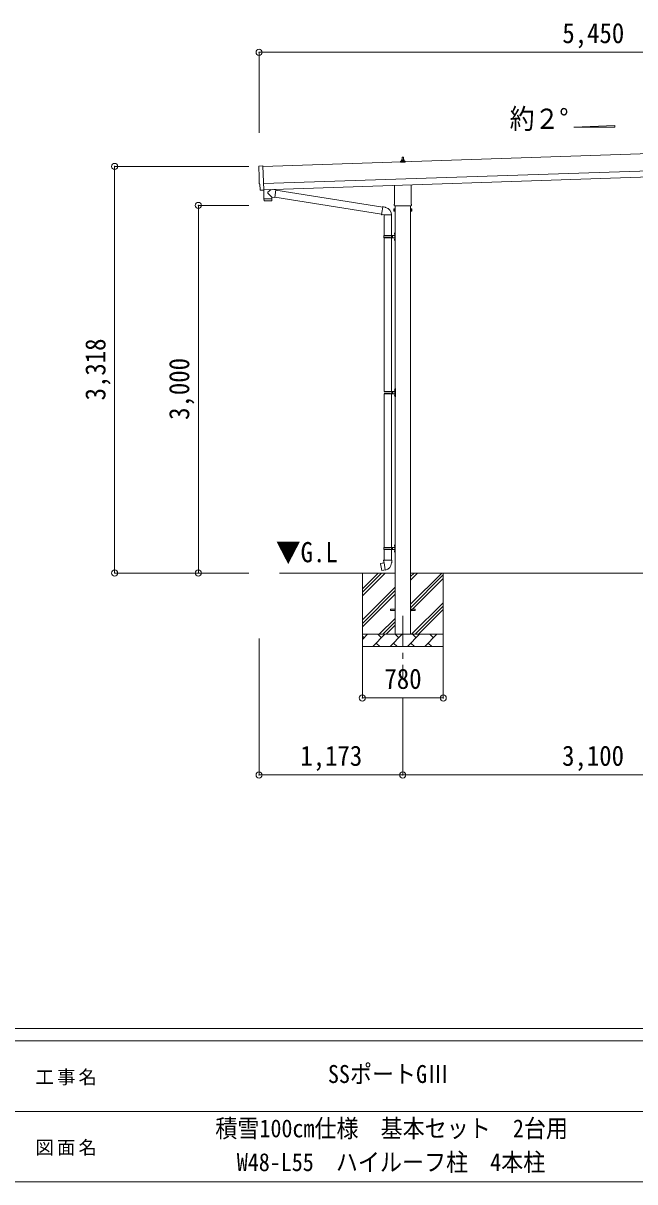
# Model space of a CAD drawing. Units: millimetres at full size, sheet at 1:50; some dimension numbers follow another scale. Extents: x -14053 to 14053, y -9700 to 9700.
# Drawn here: x -717 to 4276, y -9700 to -244 of the extents above; entities that cross this region are included whole.
import ezdxf
from ezdxf.enums import TextEntityAlignment as Align

# ---------------------------------------------------------------- set-up
doc = ezdxf.new("R2010")
doc.units = ezdxf.units.MM
doc.header["$LTSCALE"] = 50
doc.header["$PDMODE"] = 32
doc.header["$PDSIZE"] = 50
doc.linetypes.add('CHAIN1', pattern=[8, 5, -1, 1, -1])
for name, color, linetype, lineweight in [('0-0_0', 7, 'Continuous', 9), ('0-1_Defpoints', 4, 'Continuous', 9), ('0-2_TEXT1', 7, 'Continuous', 9), ('0-6_PARTS1', 6, 'Continuous', 9), ('F-0', 7, 'Continuous', 9)]:
    doc.layers.add(name, color=color, linetype=linetype, lineweight=lineweight)
doc.styles.add('ＭＳ ゴシック', font='')
doc.styles.get('ＭＳ ゴシック').set_extended_font_data('MS Gothic')

msp = doc.modelspace()

# ---------------------------------------------------------------- linework, layer by layer
at = {"layer": '0-0_0'}
for p, q in [((2319.54, -4731.48), (1375.38, -4731.48)), ((2052.04, -4731.48), (2052.04, -5331.48)), ((2052.04, -4916.53), (2237.09, -4731.48)), ((2052.04, -4888.25), (2208.8, -4731.48)), ((2052.04, -4859.96), (2180.52, -4731.48)), ((5419.54, -4731.48), (2444.54, -4731.48)), ((2444.54, -4986.58), (2699.63, -4731.48)), ((2444.54, -4788.59), (2501.64, -4731.48)), ((2444.54, -4760.31), (2473.36, -4731.48)), ((2444.54, -5014.87), (2712.04, -4747.37)), ((2444.54, -5043.15), (2712.04, -4775.65)), ((2712.04, -4731.48), (2712.04, -5331.48)), ((2052.04, -5114.52), (2319.54, -4847.02)), ((2052.04, -5142.81), (2319.54, -4875.31)), ((2052.04, -5171.09), (2319.54, -4903.59)), ((2454.19, -5231.48), (2712.04, -4973.64)), ((2482.48, -5231.48), (2712.04, -5001.92)), ((2189.63, -5231.48), (2319.54, -5101.58)), ((2510.76, -5231.48), (2712.04, -5030.21)), ((2217.92, -5231.48), (2319.54, -5129.87)), ((2246.2, -5231.48), (2319.54, -5158.15)), ((2052.04, -5231.48), (2712.04, -5231.48)), ((2052.04, -5274.38), (2094.93, -5231.48)), ((2066.38, -5260.04), (2052.04, -5245.7)), ((2136.35, -5331.48), (2236.35, -5231.48)), ((2207.8, -5260.04), (2179.24, -5231.48)), ((2277.77, -5331.48), (2377.77, -5231.48)), ((2349.22, -5260.04), (2320.66, -5231.48)), ((2419.19, -5331.48), (2519.19, -5231.48)), ((2490.64, -5260.04), (2462.09, -5231.48)), ((2560.61, -5331.48), (2660.61, -5231.48)), ((2632.06, -5260.04), (2603.51, -5231.48)), ((2708.75, -5231.48), (2712.04, -5228.2)), ((2712.04, -5331.48), (2052.04, -5331.48)), ((2164.9, -5302.93), (2193.46, -5331.48)), ((2306.32, -5302.93), (2334.88, -5331.48)), ((2447.75, -5302.93), (2476.3, -5331.48)), ((2589.17, -5302.93), (2617.72, -5331.48))]:
    msp.add_line(p, q, dxfattribs=at)
at = {"layer": '0-1_Defpoints'}
for p, q in [((6623.4, -1233.4), (1240.39, -1412.83)), ((1245.05, -1552.76), (6628.06, -1373.32)), ((2363.79, -1377.72), (2363.79, -1370.01)), ((2400.29, -1377.72), (2363.79, -1377.72)), ((2364.17, -1369.22), (2399.9, -1369.22)), ((2364.55, -1369.04), (2371.27, -1367.41)), ((2371.65, -1367.22), (2392.42, -1367.22)), ((2372.04, -1366.43), (2372.04, -1362.22)), ((2373.04, -1362.22), (2391.04, -1362.22)), ((2376.04, -1362.22), (2376.76, -1338.7)), ((2377.76, -1337.72), (2386.31, -1337.72)), ((2387.31, -1338.7), (2388.04, -1362.22)), ((2392.04, -1366.43), (2392.04, -1362.22)), ((2399.52, -1369.04), (2392.8, -1367.41)), ((2400.29, -1377.72), (2400.29, -1370.01)), ((1246.72, -1602.73), (6629.73, -1423.3)), ((1227.22, -1607.15), (1220.3, -1607.02)), ((2313.74, -1721.71), (2313.74, -1567.16)), ((2450.34, -1562.61), (2450.34, -1721.71)), ((2308.04, -1759.98), (2308.79, -1758.67)), ((2308.04, -1759.98), (2308.04, -1776.98)), ((2308.04, -1776.98), (2308.79, -1778.3)), ((2315.04, -1763.57), (2308.79, -1763.57)), ((2315.04, -1773.39), (2308.79, -1773.39)), ((2315.04, -1778.3), (2308.79, -1778.3)), ((2312.04, -1730.48), (2312.04, -1724.98)), ((2449.97, -1733.98), (2314.1, -1733.98)), ((2317.54, -1777.68), (2315.04, -1777.68)), ((2319.54, -1733.98), (2319.54, -5231.48)), ((2444.54, -5231.48), (2444.54, -1733.98)), ((2446.54, -1777.68), (2449.04, -1777.68)), ((2449.04, -1763.57), (2455.28, -1763.57)), ((2449.04, -1773.39), (2455.28, -1773.39)), ((2449.04, -1778.3), (2455.28, -1778.3)), ((2452.04, -1724.98), (2452.04, -1730.48)), ((2456.04, -1759.98), (2455.28, -1758.67)), ((2456.04, -1776.98), (2455.28, -1778.3)), ((2456.04, -1759.98), (2456.04, -1776.98)), ((2282.04, -5026.98), (2319.54, -5026.98)), ((2282.04, -5035.98), (2282.04, -5026.98)), ((2282.04, -5035.98), (2319.54, -5035.98)), ((2444.54, -5026.98), (2482.04, -5026.98)), ((2444.54, -5035.98), (2482.04, -5035.98)), ((2482.04, -5035.98), (2482.04, -5026.98))]:
    msp.add_line(p, q, dxfattribs=at)
at = {"layer": '0-1_Defpoints', "color": 7, "linetype": 'CHAIN1'}
msp.add_line((2382.04, -5081.48), (2382.04, -5581.48), dxfattribs=at)
at = {"layer": '0-1_Defpoints'}
for points in [[(1208.72, -1410.45), (1240.22, -1407.75), (1246.81, -1605.49)], [(1217.36, -1604.12), (1215.79, -1557.12), (1215.19, -1557.14)], [(1227.96, -1606.85), (1228.6, -1606.2), (1246.85, -1606.5)], [(2315.04, -1778.3), (2315.04, -1758.67), (2308.79, -1758.67)], [(2315.04, -1777.68), (2315.04, -1759.28), (2317.54, -1759.28)], [(2449.04, -1777.68), (2449.04, -1759.28), (2446.54, -1759.28)], [(2449.04, -1778.3), (2449.04, -1758.67), (2455.28, -1758.67)]]:
    msp.add_lwpolyline(points, dxfattribs=at)
for points in [[(2317.54, -1778.98), (2317.54, -1757.98), (2319.54, -1757.98), (2319.54, -1778.98)], [(2446.54, -1778.98), (2446.54, -1757.98), (2444.54, -1757.98), (2444.54, -1778.98)]]:
    msp.add_lwpolyline(points, close=True, dxfattribs=at)
for centre, radius, start, end in [((2364.79, -1370.01), 1, 103.62699, 180), ((2371.04, -1366.43), 1, 283.62699, 0), ((2376.12, -1362.86), 4.13, 90, 171.17633), ((2373.04, -1363.22), 1, 90, 180), ((2377.76, -1338.72), 1, 90, 178.60509), ((2385.37, -1362.22), 4.83, 133.60282, 180), ((2378.7, -1362.22), 4.83, 0, 46.39718), ((2386.31, -1338.72), 1, 1.39491, 90), ((2387.95, -1362.86), 4.13, 8.82367, 90), ((2391.04, -1363.22), 1, 0, 90), ((2393.04, -1366.43), 1, 180, 256.37301), ((2399.29, -1370.01), 1, 0, 76.37301), ((2312.38, -1761.12), 4.34, 145.61575, 214.38425), ((2324.28, -1768.48), 16.24, 162.41205, 197.58795), ((2312.38, -1775.84), 4.34, 145.61575, 214.38425), ((2316.04, -1724.98), 4, 125.09963, 180), ((2316.04, -1730.48), 4, 180, 194.47751), ((2316.04, -1730.48), 4, 194.47751, 241.04498), ((2448.04, -1730.48), 4, 298.95502, 345.52249), ((2448.04, -1724.98), 4, 0, 54.90037), ((2448.04, -1730.48), 4, 345.52249, 0), ((2439.79, -1768.48), 16.24, 342.41205, 17.58795), ((2451.69, -1761.12), 4.34, 325.61575, 34.38425), ((2451.69, -1775.84), 4.34, 325.61575, 34.38425)]:
    msp.add_arc(centre, radius, start, end, dxfattribs=at)
for centre, major_axis, ratio, start_param, end_param in [((1208.98, -1413.44), (-3, -0.1), 0.99863, 4.7647489, 6.2979817), ((-3551.89, -1642.6), (4760.73, 158.69), 0.99863, 6.2686928, 6.2979817), ((1215.05, -1552.74), (-4.4, -0.15), 0.99863, 6.2686928, 7.8539816), ((1220.36, -1604.02), (-2.11, -2.14), 0.9974, 5.5252311, 7.0411395), ((1227.25, -1606.15), (-0.704, -0.714), 0.9974, 0.7579542, 1.5707963)]:
    msp.add_ellipse(centre, major_axis=major_axis, ratio=ratio, start_param=start_param, end_param=end_param, dxfattribs=at)
at = {"layer": '0-2_TEXT1'}
for p, q in [((1246.81, -1605.49), (1246.85, -1606.5)), ((1308.14, -1600.68), (1280.92, -1623.72)), ((1345.83, -1603.97), (1319.91, -1600.29)), ((1345.83, -1603.97), (1336.86, -1667.04)), ((1346.06, -1605.88), (2218.17, -1744.73)), ((1248.85, -1678.7), (1249.51, -1691.74)), ((1310.12, -1692.67), (1252.61, -1694.58)), ((1253.32, -1677.55), (1253.37, -1678.55)), ((1312.38, -1663.56), (1280.89, -1631.05)), ((1308.29, -1675.72), (1308.3, -1676.72)), ((1312.38, -1663.56), (1336.86, -1667.04)), ((1312.38, -1663.56), (1312.78, -1675.57)), ((1336.63, -1665.13), (2207.74, -1803.83)), ((2207.42, -1805.65), (2212.95, -1774.28)), ((2218.49, -1742.91), (2212.95, -1774.28)), ((2218.49, -1742.91), (2219.63, -1740.93)), ((2219.63, -1740.93), (2223.19, -1741.56)), ((2223.19, -1741.56), (2223.61, -1743.91)), ((2238.12, -1746.73), (2239.81, -1748.36)), ((2239.81, -1748.36), (2241.92, -1748.81)), ((2207.42, -1805.65), (2207.82, -1807.9)), ((2207.42, -1805.65), (2212.58, -1806.46)), ((2207.82, -1807.9), (2211.38, -1808.53)), ((2211.38, -1808.53), (2212.58, -1806.46)), ((2212.58, -1806.46), (2227.18, -1808.78)), ((2227.18, -1808.78), (2229.39, -1807.79)), ((2289.68, -1808.19), (2228.5, -1808.19)), ((2229.54, -1808.19), (2229.54, -1977.48)), ((2289.54, -1808.19), (2289.54, -1977.48)), ((2226.54, -1979.48), (2276.87, -1979.48)), ((2227.54, -1977.48), (2313.54, -1977.48)), ((2227.54, -1977.48), (2227.54, -1979.48)), ((2286.54, -1977.48), (2286.54, -1981.98)), ((2286.54, -1981.98), (2288.54, -1981.98)), ((2288.54, -1981.98), (2288.54, -1986.48)), ((2294.54, -1977.48), (2294.54, -1986.48)), ((2294.54, -1981.98), (2297.54, -1981.98)), ((2297.54, -1981.98), (2297.54, -1986.48)), ((2313.23, -1960.33), (2315.28, -1961.33)), ((2314.5, -1958.33), (2315.14, -1958.33)), ((2314.5, -1958.33), (2314.5, -1966.63)), ((2314.5, -1966.63), (2315.14, -1966.63)), ((2315.14, -1958.33), (2315.14, -1966.63)), ((2315.14, -1958.33), (2315.54, -1958.73)), ((2315.14, -1966.63), (2315.54, -1966.23)), ((2315.28, -1961.33), (2315.89, -1962.48)), ((2315.54, -1954.48), (2318.54, -1952.98)), ((2315.54, -1954.48), (2315.54, -1986.48)), ((2315.54, -1958.73), (2315.54, -1966.23)), ((2318.54, -1952.98), (2318.54, -1986.48)), ((2318.54, -1952.98), (2319.54, -1952.98)), ((2319.54, -1952.98), (2319.54, -1986.48)), ((2226.54, -1993.48), (2276.87, -1993.48)), ((2227.54, -1995.48), (2227.54, -1993.48)), ((2227.54, -1995.48), (2313.54, -1995.48)), ((2229.54, -1995.48), (2229.54, -3249.98)), ((2286.54, -1995.48), (2286.54, -1990.98)), ((2286.54, -1990.98), (2288.54, -1990.98)), ((2288.54, -1990.98), (2288.54, -1986.48)), ((2289.54, -1995.48), (2289.54, -3249.98)), ((2294.54, -1995.48), (2294.54, -1986.48)), ((2294.54, -1990.98), (2297.54, -1990.98)), ((2297.54, -1990.98), (2297.54, -1986.48)), ((2313.23, -2008.33), (2315.28, -2009.33)), ((2314.5, -2006.33), (2315.14, -2006.33)), ((2314.5, -2006.33), (2314.5, -2014.63)), ((2314.5, -2014.63), (2315.14, -2014.63)), ((2315.14, -2006.33), (2315.14, -2014.63)), ((2315.14, -2006.33), (2315.54, -2006.73)), ((2315.14, -2014.63), (2315.54, -2014.23)), ((2315.28, -2009.33), (2315.89, -2010.48)), ((2315.54, -2018.48), (2315.54, -1986.48)), ((2315.54, -2006.73), (2315.54, -2014.23)), ((2315.54, -2018.48), (2318.54, -2019.98)), ((2318.54, -2019.98), (2318.54, -1986.48)), ((2318.54, -2019.98), (2319.54, -2019.98)), ((2319.54, -2019.98), (2319.54, -1986.48)), ((2229.04, -3251.98), (2279.37, -3251.98)), ((2229.04, -3265.98), (2279.37, -3265.98)), ((2229.54, -3267.97), (2229.54, -4522.48)), ((2230.04, -3249.98), (2316.04, -3249.98)), ((2230.04, -3267.98), (2316.04, -3267.98)), ((2289.04, -3249.98), (2289.04, -3254.48)), ((2289.04, -3254.48), (2291.04, -3254.48)), ((2289.04, -3267.98), (2289.04, -3263.48)), ((2289.04, -3263.48), (2291.04, -3263.48)), ((2289.54, -3267.97), (2289.54, -4522.48)), ((2291.04, -3254.48), (2291.04, -3258.98)), ((2291.04, -3263.48), (2291.04, -3258.98)), ((2297.04, -3249.98), (2297.04, -3258.98)), ((2297.04, -3254.48), (2300.04, -3254.48)), ((2297.04, -3267.98), (2297.04, -3258.98)), ((2297.04, -3263.48), (2300.04, -3263.48)), ((2300.04, -3254.48), (2300.04, -3258.98)), ((2300.04, -3263.48), (2300.04, -3258.98)), ((2315.73, -3232.83), (2317.78, -3233.83)), ((2315.73, -3280.83), (2317.78, -3281.83)), ((2317, -3230.83), (2317.64, -3230.83)), ((2317, -3230.83), (2317, -3239.13)), ((2317, -3239.13), (2317.64, -3239.13)), ((2317, -3278.83), (2317.64, -3278.83)), ((2317, -3278.83), (2317, -3287.13)), ((2317, -3287.13), (2317.64, -3287.13)), ((2317.64, -3230.83), (2317.64, -3239.13)), ((2317.64, -3230.83), (2318.04, -3231.23)), ((2317.64, -3239.13), (2318.04, -3238.73)), ((2317.64, -3278.83), (2317.64, -3287.13)), ((2317.64, -3278.83), (2318.04, -3279.23)), ((2317.64, -3287.13), (2318.04, -3286.73)), ((2317.78, -3233.83), (2318.39, -3234.98)), ((2317.78, -3281.83), (2318.39, -3282.98)), ((2318.04, -3226.98), (2321.04, -3225.48)), ((2318.04, -3226.98), (2318.04, -3258.98)), ((2318.04, -3231.23), (2318.04, -3238.73)), ((2318.04, -3290.98), (2318.04, -3258.98)), ((2318.04, -3279.23), (2318.04, -3286.73)), ((2318.04, -3290.98), (2321.04, -3292.48)), ((2321.04, -3225.48), (2321.04, -3258.98)), ((2321.04, -3225.48), (2322.04, -3225.48)), ((2321.04, -3292.48), (2321.04, -3258.98)), ((2321.04, -3292.48), (2322.04, -3292.48)), ((2322.04, -3225.48), (2322.04, -3258.98)), ((2322.04, -3292.48), (2322.04, -3258.98)), ((2226.54, -4524.48), (2276.87, -4524.48)), ((2226.54, -4538.48), (2276.87, -4538.48)), ((2227.54, -4522.48), (2313.54, -4522.48)), ((2227.54, -4522.48), (2227.54, -4524.48)), ((2227.54, -4540.48), (2227.54, -4538.48)), ((2286.54, -4522.48), (2286.54, -4526.98)), ((2286.54, -4526.98), (2288.54, -4526.98)), ((2286.54, -4540.48), (2286.54, -4535.98)), ((2286.54, -4535.98), (2288.54, -4535.98)), ((2288.54, -4526.98), (2288.54, -4531.48)), ((2288.54, -4535.98), (2288.54, -4531.48)), ((2294.54, -4522.48), (2294.54, -4531.48)), ((2294.54, -4526.98), (2297.54, -4526.98)), ((2294.54, -4540.48), (2294.54, -4531.48)), ((2294.54, -4535.98), (2297.54, -4535.98)), ((2297.54, -4526.98), (2297.54, -4531.48)), ((2297.54, -4535.98), (2297.54, -4531.48)), ((2313.23, -4505.33), (2315.28, -4506.33)), ((2314.5, -4503.33), (2315.14, -4503.33)), ((2314.5, -4503.33), (2314.5, -4511.63)), ((2314.5, -4511.63), (2315.14, -4511.63)), ((2315.14, -4503.33), (2315.14, -4511.63)), ((2315.14, -4503.33), (2315.54, -4503.73)), ((2315.14, -4511.63), (2315.54, -4511.23)), ((2315.28, -4506.33), (2315.89, -4507.48)), ((2315.54, -4499.48), (2318.54, -4497.98)), ((2315.54, -4499.48), (2315.54, -4531.48)), ((2315.54, -4503.73), (2315.54, -4511.23)), ((2315.54, -4563.48), (2315.54, -4531.48)), ((2318.54, -4497.98), (2318.54, -4531.48)), ((2318.54, -4497.98), (2319.54, -4497.98)), ((2318.54, -4564.98), (2318.54, -4531.48)), ((2319.54, -4497.98), (2319.54, -4531.48)), ((2319.54, -4564.98), (2319.54, -4531.48)), ((2227.69, -4625.41), (2225.54, -4626.19)), ((2225.54, -4626.19), (2225.54, -4629.81)), ((2225.54, -4629.81), (2227.78, -4630.62)), ((2227.54, -4540.48), (2313.54, -4540.48)), ((2227.69, -4625.41), (2259.54, -4625.41)), ((2227.69, -4625.41), (2227.78, -4630.62)), ((2227.78, -4630.62), (2228.03, -4645.41)), ((2229.54, -4540.48), (2229.54, -4625.41)), ((2291.39, -4625.41), (2259.54, -4625.41)), ((2289.54, -4540.48), (2289.54, -4625.41)), ((2293.54, -4629.81), (2291.29, -4630.62)), ((2291.39, -4625.41), (2293.54, -4626.19)), ((2293.54, -4626.19), (2293.54, -4629.81)), ((2313.23, -4553.33), (2315.28, -4554.33)), ((2314.5, -4551.33), (2315.14, -4551.33)), ((2314.5, -4551.33), (2314.5, -4559.63)), ((2314.5, -4559.63), (2315.14, -4559.63)), ((2315.14, -4551.33), (2315.14, -4559.63)), ((2315.14, -4551.33), (2315.54, -4551.73)), ((2315.14, -4559.63), (2315.54, -4559.23)), ((2315.28, -4554.33), (2315.89, -4555.48)), ((2315.54, -4551.73), (2315.54, -4559.23)), ((2315.54, -4563.48), (2318.54, -4564.98)), ((2318.54, -4564.98), (2319.54, -4564.98)), ((2201.08, -4653.86), (2200.27, -4655.03)), ((2200.27, -4655.03), (2209.89, -4709.59)), ((2228.94, -4648.61), (2201.08, -4653.86)), ((2213.82, -4651.26), (2213.61, -4651.5)), ((2223.91, -4708.5), (2223.63, -4708.34)), ((2228.03, -4645.41), (2229.39, -4647.41)), ((2239.3, -4705.91), (2229.16, -4648.43)), ((2229.19, -4647.61), (2229.19, -4648.32)), ((2229.39, -4647.41), (2229.35, -4647.41)), ((2239.6, -4706.67), (2239.36, -4706.01)), ((2289.72, -4647.35), (2289.65, -4649.51)), ((2291.04, -4645.41), (2289.72, -4647.35))]:
    msp.add_line(p, q, dxfattribs=at)
for points in [[(1246.45, -1606.49), (1248.82, -1677.7), (1312.78, -1675.57)], [(1313.02, -1689.62), (1312.82, -1676.57), (1248.85, -1678.7)], [(2218.49, -1742.91), (2223.61, -1743.91), (2238.12, -1746.73)], [(2313.23, -1964.63), (2315.28, -1963.63), (2315.89, -1962.48)], [(2313.23, -2012.63), (2315.28, -2011.63), (2315.89, -2010.48)], [(2315.73, -3237.13), (2317.78, -3236.13), (2318.39, -3234.98)], [(2315.73, -3285.13), (2317.78, -3284.13), (2318.39, -3282.98)], [(2313.23, -4509.63), (2315.28, -4508.63), (2315.89, -4507.48)], [(2291.39, -4625.41), (2291.29, -4630.62), (2291.04, -4645.41)], [(2313.23, -4557.63), (2315.28, -4556.63), (2315.89, -4555.48)], [(2239.03, -4705.81), (2211.05, -4710.41), (2209.89, -4709.59)], [(2216.06, -4651.04), (2215.78, -4650.89), (2213.82, -4651.26)], [(2226.1, -4707.94), (2225.88, -4708.18), (2223.91, -4708.5)]]:
    msp.add_lwpolyline(points, dxfattribs=at)
for centre, radius, start, end in [((1252.51, -1691.59), 3, 182.90915, 271.95747), ((1284.31, -1627.4), 5, 132.56466, 226.88314), ((1310.02, -1689.67), 3, 271.90915, 0.90915), ((2229.39, -1807.79), 60.3, 359.62495, 78), ((2275.29, -1986.48), 49.25, 171.82876, 180.00002), ((2276.87, -1977.48), 2, 270, 359.99998), ((2318.83, -1962.48), 6, 136.21765, 223.78235), ((2313.54, -1975.48), 2, 270, 359.99998), ((2275.29, -1986.48), 49.25, 180.00002, 188.17127), ((2276.87, -1995.48), 2, 0.00005, 90.00004), ((2318.83, -2010.48), 6, 136.21765, 223.78235), ((2313.54, -1997.48), 2, 0.00005, 90.00004), ((2279.37, -3249.98), 2, 270, 359.99998), ((2279.37, -3267.98), 2, 0.00005, 90.00004), ((2321.33, -3234.98), 6, 136.21765, 223.78235), ((2321.33, -3282.98), 6, 136.21765, 223.78235), ((2316.04, -3247.98), 2, 270, 359.99998), ((2316.04, -3269.98), 2, 0.00005, 90.00004), ((2275.29, -4531.48), 49.25, 171.82876, 180.00002), ((2275.29, -4531.48), 49.25, 180.00002, 188.17127), ((2276.87, -4522.48), 2, 270, 359.99998), ((2276.87, -4540.48), 2, 0.00005, 90.00004), ((2318.83, -4507.48), 6, 136.21765, 223.78235), ((2313.54, -4520.48), 2, 270, 359.99998), ((2318.83, -4555.48), 6, 136.21765, 223.78235), ((2313.54, -4542.48), 2, 0.00005, 90.00004), ((2228.89, -4648.32), 0.3, 280.66842, 0), ((2229.39, -4647.61), 0.2, 100, 180), ((2239.08, -4706.11), 0.3, 20, 99.33158), ((2239.79, -4706.6), 0.2, 200, 279.96938), ((2229.39, -4647.41), 60.3, 279.96938, 358)]:
    msp.add_arc(centre, radius, start, end, dxfattribs=at)
at = {"layer": '0-6_PARTS1'}
for p, q in [((1209.04, -481.26), (1209.04, -1137.89)), ((1209.04, -481.26), (6659.04, -481.26)), ((29.4, -1413.43), (1124.01, -1413.43)), ((29.4, -4731.48), (29.4, -1413.43)), ((713.15, -1731.48), (1124.01, -1731.48)), ((713.15, -4731.48), (713.15, -1731.48)), ((29.4, -4731.48), (1124.01, -4731.48)), ((713.15, -4731.48), (1124.01, -4731.48)), ((1209.04, -6379.32), (1209.04, -5264.72)), ((2052.04, -5751.27), (2052.04, -5331.48)), ((2712.04, -5751.27), (2712.04, -5331.48)), ((2052.04, -5751.27), (2712.04, -5751.27)), ((2382.04, -6379.32), (2382.04, -5751.27)), ((1209.04, -6379.32), (2382.04, -6379.32)), ((2382.04, -6379.32), (5482.04, -6379.32))]:
    msp.add_line(p, q, dxfattribs=at)
at = {"layer": '0-6_PARTS1', "color": 4}
for p, q in [((3776.72, -1091.3), (4112.72, -1078.88)), ((4112.72, -1091.3), (3776.72, -1091.3)), ((4112.72, -1078.88), (4112.72, -1091.3))]:
    msp.add_line(p, q, dxfattribs=at)
at = {"layer": '0-6_PARTS1'}
for p in [(1209.04, -481.26), (29.4, -1413.43), (713.15, -1731.48), (29.4, -4731.48), (713.15, -4731.48), (2052.04, -5751.27), (2712.04, -5751.27), (1209.04, -6379.32), (2382.04, -6379.32)]:
    msp.add_point(p, dxfattribs=at)
at = {"layer": 'F-0', "color": 5, "lineweight": 5}
for p, q in [((-14053.43, -8450), (13346.57, -8450)), ((-14053.43, -8550), (8901.98, -8550)), ((-5748.03, -9125), (4501.97, -9125)), ((-14053.43, -9700), (13346.57, -9700))]:
    msp.add_line(p, q, dxfattribs=at)

# ---------------------------------------------------------------- texts
at = {"layer": '0-0_0', "style": 'ＭＳ ゴシック', "width": 0.9}
msp.add_text('▼G.L', height=165, dxfattribs=at).set_placement((1345.42, -4693.03), align=Align.BOTTOM_LEFT)
at = {"layer": '0-6_PARTS1', "color": 7, "style": 'ＭＳ ゴシック', "width": 0.9}
for s, p in [('5,450', (3684.04, -456.26)), ('約２°', (3254.42, -1155.78)), ('780', (2232.04, -5726.27)), ('1,173', (1545.54, -6354.32)), ('3,100', (3682.04, -6354.32))]:
    msp.add_text(s, height=165, dxfattribs=at).set_placement(p, align=Align.BOTTOM_LEFT)
for s, p in [('3,318', (4.4, -3322.46)), ('3,000', (688.15, -3481.48))]:
    msp.add_text(s, height=165, rotation=90, dxfattribs=at).set_placement(p, align=Align.BOTTOM_LEFT)
at = {"layer": 'F-0', "style": 'ＭＳ ゴシック', "width": 0.9}
for s, p in [('SSポートGⅢ', (1770.72, -8937.5)), ('積雪100cm仕様\u3000基本セット\u30002台用', (851.97, -9380.76)), ('W48-L55\u3000ハイルーフ柱\u30004本柱', (1026.97, -9656.45))]:
    msp.add_text(s, height=146.6, dxfattribs=at).set_placement(p, align=Align.BOTTOM_LEFT)
at = {"layer": 'F-0', "char_height": 110, "attachment_point": 7, "style": 'ＭＳ ゴシック'}
for s, insert in [('\\T1.17;工事名', (-616.19, -8912.5)), ('\\T1.17;図面名', (-616.19, -9487.5))]:
    msp.add_mtext(s, dxfattribs=dict(at, insert=insert))

doc.saveas('drawing.dxf')
